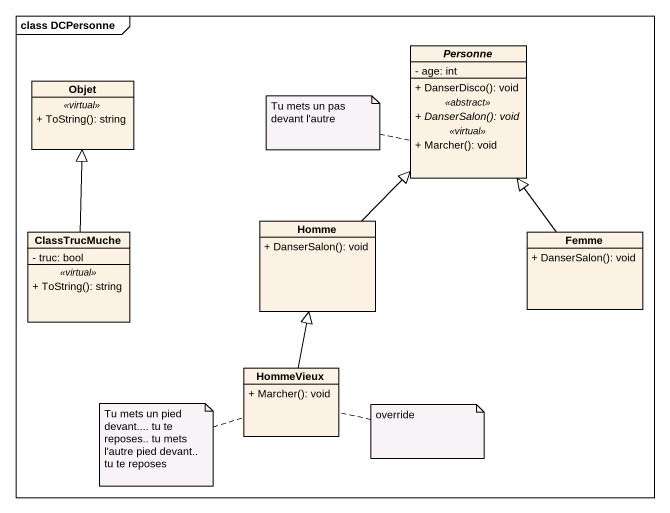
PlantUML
@startuml
mainframe class DCPersonne
hide circle
hide empty members
skinparam classAttributeIconSize 0
abstract class Personne {
  - age: int
  --
  + DanserDisco(): void
  .. <<abstract>> ..
  {abstract} + DanserSalon(): void
  .. <<virtual>> ..
  + Marcher(): void
}
class Objet {
  .. <<virtual>> ..
  + ToString(): string
}
class Homme {
  + DanserSalon(): void
}
class ClassTrucMuche {
  - truc: bool
  .. <<virtual>> ..
  + ToString(): string
}
class Femme {
  + DanserSalon(): void
}
class HommeVieux {
  + Marcher(): void
}
Homme -up-|> Personne
ClassTrucMuche -up-|> Objet
Femme -up-|> Personne
HommeVieux -up-|> Homme
note left of Personne : Tu mets un pas devant l'autre
note left of HommeVieux : Tu mets un pied devant.... tu te reposes.. tu mets l'autre pied devant.. tu te reposes
note right of HommeVieux : override
@enduml
